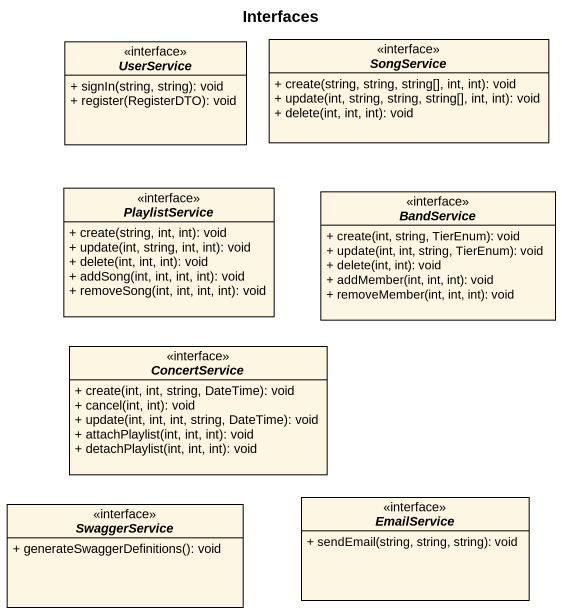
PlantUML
@startuml
title Interfaces
hide circle
hide empty members
skinparam classAttributeIconSize 0
interface UserService {
  + signIn(string, string): void
  + register(RegisterDTO): void
}
interface SongService {
  + create(string, string, string[], int, int): void
  + update(int, string, string, string[], int, int): void
  + delete(int, int, int): void
}
interface PlaylistService {
  + create(string, int, int): void
  + update(int, string, int, int): void
  + delete(int, int, int): void
  + addSong(int, int, int, int): void
  + removeSong(int, int, int, int): void
}
interface BandService {
  + create(int, string, TierEnum): void
  + update(int, int, string, TierEnum): void
  + delete(int, int): void
  + addMember(int, int, int): void
  + removeMember(int, int, int): void
}
interface ConcertService {
  + create(int, int, string, DateTime): void
  + cancel(int, int): void
  + update(int, int, int, string, DateTime): void
  + attachPlaylist(int, int, int): void
  + detachPlaylist(int, int, int): void
}
interface SwaggerService {
  + generateSwaggerDefinitions(): void
}
interface EmailService {
  + sendEmail(string, string, string): void
}
@enduml
